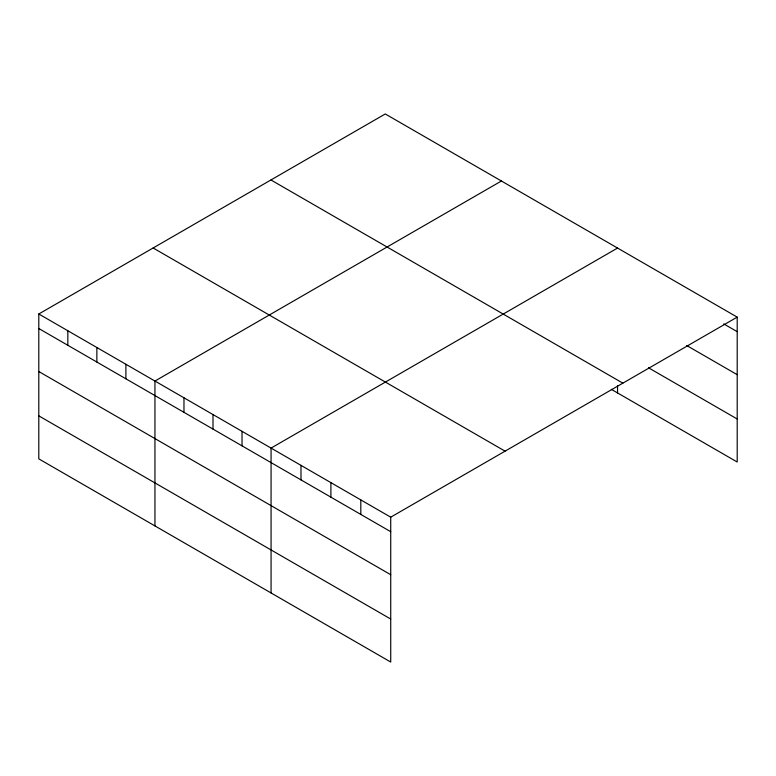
<?xml version="1.0" encoding="UTF-8"?>
<svg xmlns="http://www.w3.org/2000/svg" width="776" height="776" viewBox="0 0 776 776"><rect width="100%" height="100%" fill="white"/><g stroke="black" fill="none" stroke-linecap="round" stroke-linejoin="round"><path stroke-width="1.16" d="M390.726 574.715L390.726 517.175L38.8 313.989L38.8 458.868L390.726 662.044L390.726 574.715L38.8 371.529M611.323 389.339L737.2 462.011L737.2 317.132L385.274 113.956L38.8 313.989M501.412 181.002L154.938 381.045L154.938 525.915M617.55 248.058L271.066 448.091L271.066 592.961M390.726 517.175L737.2 317.132M723.795 323.922L737.2 331.662M686.653 345.495L737.2 374.672M648.493 367.775L737.2 418.991M270.94 179.964L622.866 383.15M153.134 247.981L505.06 451.157M38.8 328.52L390.726 531.696M38.8 415.849L390.726 619.035M617.55 385.759L617.55 392.928M360.811 499.899L360.811 514.43M330.896 482.633L330.896 497.154M300.981 465.357L300.981 479.888M242.034 431.33L242.034 445.851M213.002 414.568L213.002 429.089M183.97 397.807L183.97 412.328M125.896 364.284L125.896 378.804M96.864 347.512L96.864 362.043M67.832 330.751L67.832 345.281"/></g></svg>
